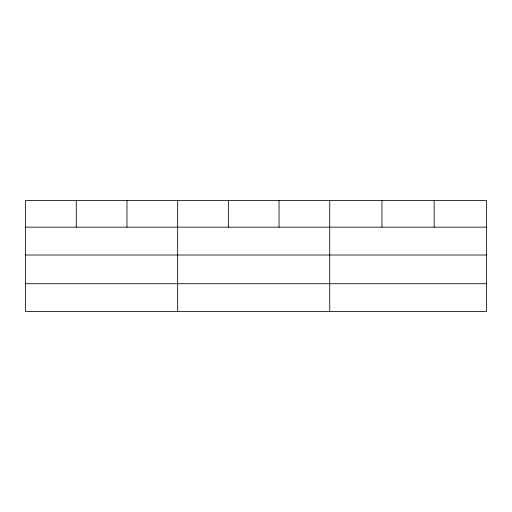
<?xml version="1.0" encoding="UTF-8"?>
<svg xmlns="http://www.w3.org/2000/svg" width="512" height="512" viewBox="0 0 512 512"><rect width="100%" height="100%" fill="white"/><g stroke="black" fill="none" stroke-linecap="round" stroke-linejoin="round"><path stroke-width="0.77" d="M486.4 255.014L486.4 200.422L25.6 200.422L25.6 311.578L486.4 311.578L486.4 255.014L25.6 255.014M25.6 227.155L486.4 227.155M25.6 283.718L486.4 283.718M434.176 200.422L434.176 227.155M381.952 200.422L381.952 227.155M329.728 200.422L329.728 311.578M279.04 200.422L279.04 227.155M228.352 200.422L228.352 227.155M177.664 200.422L177.664 311.578M126.976 200.422L126.976 227.155M76.288 200.422L76.288 227.155"/></g></svg>
